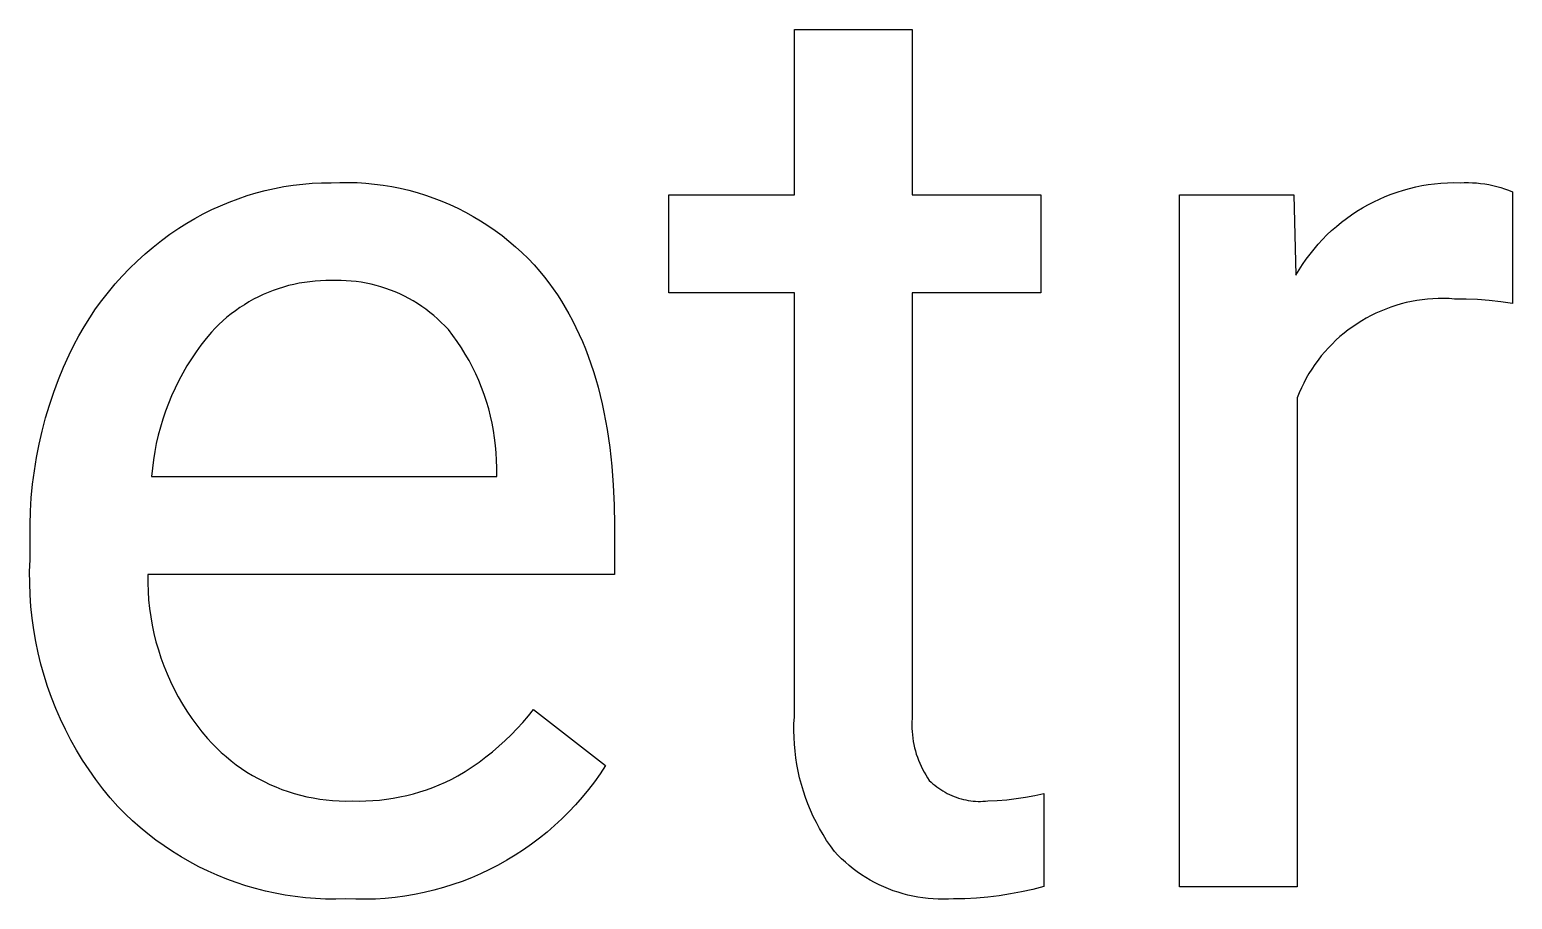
# Model space of a CAD drawing. Header units: millimetres. Extents: x -962 to 3068, y -237 to 2578.
# Drawn here: x 2893.25 to 2939.29, y 119.09 to 146.09 of the extents above; entities that cross this region are included whole.
import ezdxf

# ---------------------------------------------------------------- set-up
doc = ezdxf.new("R2010")
doc.units = ezdxf.units.MM
doc.header["$MEASUREMENT"] = 0
doc.layers.add('Domyślny', color=7, linetype='Continuous', true_color=0x000000)

msp = doc.modelspace()

# ---------------------------------------------------------------- linework, layer by layer
at = {"layer": 'Domyślny'}
for p, q in [((2916.993, 140.962), (2916.993, 146.094)), ((2916.993, 146.094), (2920.651, 146.094)), ((2920.651, 146.094), (2920.651, 140.962)), ((2902.021, 141.323), (2902.316, 141.338)), ((2902.316, 141.338), (2902.611, 141.342)), ((2902.611, 141.342), (2902.881, 141.352)), ((2902.881, 141.352), (2903.151, 141.353)), ((2903.151, 141.353), (2903.421, 141.345)), ((2903.421, 141.345), (2903.69, 141.328)), ((2937.07, 141.327), (2937.268, 141.339)), ((2937.268, 141.339), (2937.466, 141.344)), ((2937.466, 141.344), (2937.664, 141.342)), ((2937.664, 141.342), (2937.792, 141.347)), ((2937.792, 141.347), (2937.92, 141.347)), ((2937.92, 141.347), (2938.047, 141.343)), ((2938.047, 141.343), (2938.175, 141.334)), ((2938.175, 141.334), (2938.302, 141.321)), ((2899.72, 140.846), (2899.999, 140.94)), ((2899.999, 140.94), (2900.281, 141.025)), ((2900.281, 141.025), (2900.566, 141.1)), ((2900.566, 141.1), (2900.854, 141.165)), ((2900.854, 141.165), (2901.144, 141.219)), ((2901.144, 141.219), (2901.435, 141.264)), ((2901.435, 141.264), (2901.728, 141.299)), ((2901.728, 141.299), (2902.021, 141.323)), ((2903.69, 141.328), (2903.959, 141.301)), ((2903.959, 141.301), (2904.227, 141.266)), ((2904.227, 141.266), (2904.494, 141.222)), ((2904.494, 141.222), (2904.758, 141.168)), ((2904.758, 141.168), (2905.021, 141.106)), ((2905.021, 141.106), (2905.282, 141.035)), ((2905.282, 141.035), (2905.54, 140.955)), ((2905.54, 140.955), (2905.795, 140.866)), ((2913.099, 137.921), (2913.099, 140.962)), ((2913.099, 140.962), (2916.993, 140.962)), ((2920.651, 140.962), (2924.642, 140.962)), ((2924.642, 140.962), (2924.642, 137.921)), ((2928.948, 119.486), (2928.948, 140.962)), ((2928.948, 140.962), (2932.506, 140.962)), ((2932.506, 140.962), (2932.565, 138.468)), ((2935.159, 140.835), (2935.341, 140.914)), ((2935.341, 140.914), (2935.526, 140.986)), ((2935.526, 140.986), (2935.713, 141.052)), ((2935.713, 141.052), (2935.902, 141.112)), ((2935.902, 141.112), (2936.093, 141.164)), ((2936.093, 141.164), (2936.286, 141.211)), ((2936.286, 141.211), (2936.48, 141.25)), ((2936.48, 141.25), (2936.676, 141.282)), ((2936.676, 141.282), (2936.872, 141.308)), ((2936.872, 141.308), (2937.07, 141.327)), ((2938.302, 141.321), (2938.428, 141.304)), ((2938.428, 141.304), (2938.554, 141.282)), ((2938.554, 141.282), (2938.679, 141.255)), ((2938.679, 141.255), (2938.803, 141.225)), ((2938.803, 141.225), (2938.926, 141.19)), ((2938.926, 141.19), (2939.047, 141.151)), ((2939.047, 141.151), (2939.167, 141.108)), ((2939.167, 141.108), (2939.286, 141.06)), ((2939.286, 141.06), (2939.286, 137.591)), ((2898.64, 140.375), (2898.903, 140.506)), ((2898.903, 140.506), (2899.172, 140.629)), ((2899.172, 140.629), (2899.444, 140.742)), ((2899.444, 140.742), (2899.72, 140.846)), ((2905.795, 140.866), (2906.047, 140.769)), ((2906.047, 140.769), (2906.296, 140.663)), ((2906.296, 140.663), (2906.541, 140.549)), ((2906.541, 140.549), (2906.782, 140.427)), ((2906.782, 140.427), (2907.019, 140.297)), ((2934.296, 140.349), (2934.462, 140.458)), ((2934.462, 140.458), (2934.631, 140.561)), ((2934.631, 140.561), (2934.804, 140.659)), ((2934.804, 140.659), (2934.98, 140.75)), ((2934.98, 140.75), (2935.159, 140.835)), ((2897.878, 139.926), (2898.127, 140.084)), ((2898.127, 140.084), (2898.381, 140.234)), ((2898.381, 140.234), (2898.64, 140.375)), ((2907.019, 140.297), (2907.251, 140.159)), ((2907.251, 140.159), (2907.478, 140.013)), ((2907.478, 140.013), (2907.701, 139.859)), ((2933.675, 139.856), (2933.824, 139.987)), ((2933.824, 139.987), (2933.977, 140.113)), ((2933.977, 140.113), (2934.135, 140.234)), ((2934.135, 140.234), (2934.296, 140.349)), ((2897.083, 139.343), (2897.341, 139.547)), ((2897.341, 139.547), (2897.607, 139.741)), ((2897.607, 139.741), (2897.878, 139.926)), ((2907.701, 139.859), (2907.918, 139.698)), ((2907.918, 139.698), (2908.129, 139.53)), ((2908.129, 139.53), (2908.335, 139.355)), ((2933.257, 139.433), (2933.392, 139.579)), ((2933.392, 139.579), (2933.531, 139.72)), ((2933.531, 139.72), (2933.675, 139.856)), ((2896.588, 138.911), (2896.832, 139.131)), ((2896.832, 139.131), (2897.083, 139.343)), ((2908.335, 139.355), (2908.534, 139.173)), ((2908.534, 139.173), (2908.728, 138.984)), ((2932.886, 138.968), (2933.004, 139.128)), ((2933.004, 139.128), (2933.128, 139.282)), ((2933.128, 139.282), (2933.257, 139.433)), ((2896.124, 138.445), (2896.352, 138.682)), ((2896.352, 138.682), (2896.588, 138.911)), ((2908.728, 138.984), (2908.915, 138.789)), ((2908.915, 138.789), (2909.095, 138.588)), ((2909.095, 138.588), (2909.237, 138.413)), ((2932.565, 138.468), (2932.666, 138.638)), ((2932.666, 138.638), (2932.773, 138.805)), ((2932.773, 138.805), (2932.886, 138.968)), ((2895.694, 137.948), (2895.905, 138.2)), ((2895.905, 138.2), (2896.124, 138.445)), ((2901.289, 138.146), (2901.129, 138.102)), ((2901.452, 138.185), (2901.289, 138.146)), ((2901.615, 138.219), (2901.452, 138.185)), ((2901.779, 138.247), (2901.615, 138.219)), ((2901.945, 138.269), (2901.779, 138.247)), ((2902.111, 138.285), (2901.945, 138.269)), ((2902.277, 138.296), (2902.111, 138.285)), ((2902.444, 138.302), (2902.277, 138.296)), ((2902.611, 138.301), (2902.444, 138.302)), ((2902.767, 138.306), (2902.611, 138.301)), ((2902.924, 138.305), (2902.767, 138.306)), ((2903.081, 138.299), (2902.924, 138.305)), ((2903.237, 138.288), (2903.081, 138.299)), ((2903.393, 138.271), (2903.237, 138.288)), ((2903.548, 138.249), (2903.393, 138.271)), ((2903.702, 138.222), (2903.548, 138.249)), ((2903.856, 138.189), (2903.702, 138.222)), ((2904.008, 138.152), (2903.856, 138.189)), ((2904.159, 138.109), (2904.008, 138.152)), ((2904.308, 138.061), (2904.159, 138.109)), ((2909.237, 138.413), (2909.375, 138.234)), ((2909.375, 138.234), (2909.508, 138.051)), ((2895.299, 137.423), (2895.492, 137.689)), ((2895.492, 137.689), (2895.694, 137.948)), ((2900.205, 137.722), (2900.059, 137.641)), ((2900.353, 137.799), (2900.205, 137.722)), ((2900.504, 137.87), (2900.353, 137.799)), ((2900.657, 137.936), (2900.504, 137.87)), ((2900.812, 137.996), (2900.657, 137.936)), ((2900.97, 138.052), (2900.812, 137.996)), ((2901.129, 138.102), (2900.97, 138.052)), ((2904.455, 138.008), (2904.308, 138.061)), ((2904.601, 137.95), (2904.455, 138.008)), ((2904.745, 137.887), (2904.601, 137.95)), ((2904.886, 137.819), (2904.745, 137.887)), ((2905.025, 137.747), (2904.886, 137.819)), ((2905.161, 137.67), (2905.025, 137.747)), ((2905.295, 137.588), (2905.161, 137.67)), ((2909.508, 138.051), (2909.637, 137.862)), ((2909.637, 137.862), (2909.761, 137.669)), ((2909.761, 137.669), (2909.88, 137.471)), ((2916.993, 137.921), (2913.099, 137.921)), ((2916.993, 124.757), (2916.993, 137.921)), ((2924.642, 137.921), (2920.651, 137.921)), ((2920.651, 137.921), (2920.651, 124.706)), ((2936.157, 137.654), (2935.994, 137.618)), ((2936.321, 137.683), (2936.157, 137.654)), ((2936.486, 137.708), (2936.321, 137.683)), ((2936.652, 137.726), (2936.486, 137.708)), ((2936.819, 137.738), (2936.652, 137.726)), ((2936.986, 137.745), (2936.819, 137.738)), ((2937.153, 137.746), (2936.986, 137.745)), ((2937.319, 137.742), (2937.153, 137.746)), ((2937.486, 137.731), (2937.319, 137.742)), ((2937.848, 137.727), (2937.486, 137.731)), ((2938.209, 137.711), (2937.848, 137.727)), ((2938.569, 137.683), (2938.209, 137.711)), ((2938.928, 137.643), (2938.569, 137.683)), ((2895.115, 137.15), (2895.299, 137.423)), ((2899.506, 137.268), (2899.377, 137.163)), ((2899.64, 137.368), (2899.506, 137.268)), ((2899.776, 137.464), (2899.64, 137.368)), ((2899.916, 137.555), (2899.776, 137.464)), ((2900.059, 137.641), (2899.916, 137.555)), ((2905.426, 137.502), (2905.295, 137.588)), ((2905.554, 137.411), (2905.426, 137.502)), ((2905.679, 137.316), (2905.554, 137.411)), ((2905.8, 137.217), (2905.679, 137.316)), ((2905.918, 137.114), (2905.8, 137.217)), ((2909.88, 137.471), (2909.996, 137.269)), ((2909.996, 137.269), (2910.106, 137.062)), ((2934.899, 137.215), (2934.752, 137.137)), ((2935.049, 137.289), (2934.899, 137.215)), ((2935.201, 137.357), (2935.049, 137.289)), ((2935.356, 137.42), (2935.201, 137.357)), ((2935.513, 137.478), (2935.356, 137.42)), ((2935.671, 137.53), (2935.513, 137.478)), ((2935.832, 137.577), (2935.671, 137.53)), ((2935.994, 137.618), (2935.832, 137.577)), ((2939.286, 137.591), (2938.928, 137.643)), ((2894.777, 136.587), (2894.941, 136.871)), ((2894.941, 136.871), (2895.115, 137.15)), ((2899.01, 136.824), (2898.895, 136.702)), ((2899.128, 136.941), (2899.01, 136.824)), ((2899.251, 137.054), (2899.128, 136.941)), ((2899.377, 137.163), (2899.251, 137.054)), ((2906.032, 137.006), (2905.918, 137.114)), ((2906.143, 136.895), (2906.032, 137.006)), ((2906.25, 136.781), (2906.143, 136.895)), ((2906.391, 136.597), (2906.25, 136.781)), ((2910.106, 137.062), (2910.212, 136.851)), ((2910.212, 136.851), (2910.314, 136.634)), ((2934.193, 136.772), (2934.061, 136.669)), ((2934.328, 136.87), (2934.193, 136.772)), ((2934.466, 136.964), (2934.328, 136.87)), ((2934.608, 137.053), (2934.466, 136.964)), ((2934.752, 137.137), (2934.608, 137.053)), ((2894.478, 136.001), (2894.622, 136.297)), ((2894.622, 136.297), (2894.777, 136.587)), ((2898.57, 136.298), (2898.417, 136.087)), ((2898.729, 136.503), (2898.57, 136.298)), ((2898.895, 136.702), (2898.729, 136.503)), ((2906.526, 136.409), (2906.391, 136.597)), ((2906.655, 136.217), (2906.526, 136.409)), ((2910.314, 136.634), (2910.411, 136.414)), ((2910.411, 136.414), (2910.504, 136.188)), ((2933.69, 136.334), (2933.574, 136.214)), ((2933.81, 136.45), (2933.69, 136.334)), ((2933.934, 136.562), (2933.81, 136.45)), ((2934.061, 136.669), (2933.934, 136.562)), ((2894.306, 135.618), (2894.478, 136.001)), ((2898.271, 135.872), (2898.133, 135.652)), ((2898.417, 136.087), (2898.271, 135.872)), ((2906.777, 136.02), (2906.655, 136.217)), ((2906.892, 135.819), (2906.777, 136.02)), ((2907.001, 135.615), (2906.892, 135.819)), ((2910.504, 136.188), (2910.592, 135.958)), ((2910.592, 135.958), (2910.675, 135.723)), ((2933.252, 135.83), (2933.153, 135.695)), ((2933.354, 135.962), (2933.252, 135.83)), ((2933.462, 136.089), (2933.354, 135.962)), ((2933.574, 136.214), (2933.462, 136.089)), ((2894.147, 135.23), (2894.306, 135.618)), ((2898.003, 135.428), (2897.879, 135.199)), ((2898.133, 135.652), (2898.003, 135.428)), ((2907.102, 135.407), (2907.001, 135.615)), ((2907.197, 135.196), (2907.102, 135.407)), ((2910.675, 135.723), (2910.754, 135.484)), ((2910.754, 135.484), (2910.829, 135.24)), ((2932.971, 135.415), (2932.887, 135.271)), ((2933.06, 135.557), (2932.971, 135.415)), ((2933.153, 135.695), (2933.06, 135.557)), ((2894, 134.837), (2894.147, 135.23)), ((2897.764, 134.966), (2897.657, 134.73)), ((2897.879, 135.199), (2897.764, 134.966)), ((2907.284, 134.981), (2907.197, 135.196)), ((2907.365, 134.764), (2907.284, 134.981)), ((2910.829, 135.24), (2910.899, 134.991)), ((2910.899, 134.991), (2910.964, 134.738)), ((2932.735, 134.973), (2932.667, 134.821)), ((2932.809, 135.123), (2932.735, 134.973)), ((2932.887, 135.271), (2932.809, 135.123)), ((2893.746, 134.037), (2893.867, 134.439)), ((2893.867, 134.439), (2894, 134.837)), ((2897.557, 134.49), (2897.466, 134.247)), ((2897.657, 134.73), (2897.557, 134.49)), ((2907.437, 134.544), (2907.365, 134.764)), ((2907.503, 134.322), (2907.437, 134.544)), ((2910.964, 134.738), (2911.025, 134.48)), ((2911.025, 134.48), (2911.082, 134.217)), ((2932.667, 134.821), (2932.604, 134.666)), ((2932.604, 134.666), (2932.604, 119.486)), ((2893.638, 133.631), (2893.746, 134.037)), ((2897.382, 134), (2897.308, 133.752)), ((2897.466, 134.247), (2897.382, 134)), ((2907.561, 134.098), (2907.503, 134.322)), ((2907.611, 133.872), (2907.561, 134.098)), ((2911.082, 134.217), (2911.133, 133.95)), ((2893.544, 133.222), (2893.638, 133.631)), ((2897.308, 133.752), (2897.241, 133.501)), ((2907.654, 133.645), (2907.611, 133.872)), ((2907.688, 133.416), (2907.654, 133.645)), ((2911.133, 133.95), (2911.181, 133.678)), ((2911.181, 133.678), (2911.224, 133.402)), ((2893.463, 132.81), (2893.544, 133.222)), ((2897.183, 133.247), (2897.133, 132.992)), ((2897.241, 133.501), (2897.183, 133.247)), ((2907.716, 133.186), (2907.688, 133.416)), ((2907.735, 132.955), (2907.716, 133.186)), ((2911.224, 133.402), (2911.262, 133.121)), ((2911.262, 133.121), (2911.325, 132.545)), ((2893.396, 132.396), (2893.463, 132.81)), ((2897.092, 132.736), (2897.06, 132.478)), ((2897.133, 132.992), (2897.092, 132.736)), ((2907.747, 132.724), (2907.735, 132.955)), ((2907.751, 132.493), (2907.747, 132.724)), ((2893.342, 131.98), (2893.396, 132.396)), ((2897.06, 132.478), (2897.036, 132.219)), ((2897.036, 132.219), (2907.751, 132.219)), ((2907.751, 132.219), (2907.751, 132.493)), ((2911.325, 132.545), (2911.371, 131.95)), ((2893.301, 131.562), (2893.342, 131.98)), ((2911.371, 131.95), (2911.398, 131.337)), ((2893.275, 131.143), (2893.301, 131.562)), ((2911.398, 131.337), (2911.407, 130.705)), ((2893.262, 130.724), (2893.275, 131.143)), ((2893.262, 130.304), (2893.262, 130.724)), ((2893.262, 129.63), (2893.262, 130.304)), ((2911.407, 130.705), (2911.407, 129.178)), ((2893.25, 129.267), (2893.262, 129.63)), ((2893.251, 128.905), (2893.25, 129.267)), ((2893.264, 128.542), (2893.251, 128.905)), ((2911.407, 129.178), (2896.918, 129.178)), ((2896.918, 129.178), (2896.918, 128.915)), ((2896.918, 128.915), (2896.927, 128.651)), ((2893.289, 128.18), (2893.264, 128.542)), ((2896.927, 128.651), (2896.945, 128.388)), ((2893.326, 127.819), (2893.289, 128.18)), ((2896.945, 128.388), (2896.973, 128.125)), ((2896.973, 128.125), (2897.009, 127.864)), ((2893.376, 127.46), (2893.326, 127.819)), ((2897.009, 127.864), (2897.055, 127.604)), ((2897.055, 127.604), (2897.11, 127.346)), ((2893.438, 127.103), (2893.376, 127.46)), ((2893.512, 126.748), (2893.438, 127.103)), ((2897.11, 127.346), (2897.173, 127.09)), ((2897.173, 127.09), (2897.246, 126.837)), ((2893.598, 126.395), (2893.512, 126.748)), ((2897.246, 126.837), (2897.327, 126.586)), ((2893.696, 126.046), (2893.598, 126.395)), ((2897.327, 126.586), (2897.417, 126.338)), ((2897.417, 126.338), (2897.516, 126.093)), ((2893.806, 125.7), (2893.696, 126.046)), ((2893.928, 125.359), (2893.806, 125.7)), ((2897.516, 126.093), (2897.623, 125.852)), ((2897.623, 125.852), (2897.739, 125.615)), ((2894.061, 125.021), (2893.928, 125.359)), ((2897.739, 125.615), (2897.862, 125.382)), ((2897.862, 125.382), (2897.994, 125.153)), ((2894.206, 124.689), (2894.061, 125.021)), ((2897.994, 125.153), (2898.134, 124.93)), ((2898.134, 124.93), (2898.281, 124.711)), ((2908.563, 124.586), (2908.734, 124.786)), ((2908.734, 124.786), (2908.897, 124.991)), ((2908.897, 124.991), (2911.13, 123.248)), ((2916.982, 124.545), (2916.993, 124.757)), ((2894.362, 124.361), (2894.206, 124.689)), ((2894.529, 124.039), (2894.362, 124.361)), ((2898.281, 124.711), (2898.436, 124.497)), ((2898.436, 124.497), (2898.598, 124.289)), ((2908.204, 124.204), (2908.387, 124.392)), ((2908.387, 124.392), (2908.563, 124.586)), ((2916.98, 124.333), (2916.982, 124.545)), ((2916.984, 124.121), (2916.98, 124.333)), ((2920.645, 124.605), (2920.643, 124.503)), ((2920.643, 124.503), (2920.644, 124.401)), ((2920.644, 124.401), (2920.649, 124.3)), ((2920.651, 124.706), (2920.645, 124.605)), ((2920.649, 124.3), (2920.657, 124.199)), ((2894.707, 123.723), (2894.529, 124.039)), ((2898.598, 124.289), (2898.768, 124.087)), ((2898.768, 124.087), (2898.905, 123.939)), ((2898.905, 123.939), (2899.047, 123.795)), ((2907.621, 123.675), (2907.821, 123.845)), ((2907.821, 123.845), (2908.015, 124.021)), ((2908.015, 124.021), (2908.204, 124.204)), ((2916.995, 123.909), (2916.984, 124.121)), ((2917.014, 123.698), (2916.995, 123.909)), ((2920.657, 124.199), (2920.669, 124.098)), ((2920.669, 124.098), (2920.684, 123.997)), ((2920.684, 123.997), (2920.703, 123.897)), ((2920.703, 123.897), (2920.725, 123.798)), ((2894.895, 123.413), (2894.707, 123.723)), ((2895.094, 123.11), (2894.895, 123.413)), ((2899.047, 123.795), (2899.195, 123.656)), ((2899.195, 123.656), (2899.347, 123.523)), ((2899.347, 123.523), (2899.503, 123.395)), ((2899.503, 123.395), (2899.664, 123.273)), ((2907.205, 123.355), (2907.416, 123.512)), ((2907.416, 123.512), (2907.621, 123.675)), ((2917.039, 123.487), (2917.014, 123.698)), ((2917.072, 123.278), (2917.039, 123.487)), ((2920.725, 123.798), (2920.75, 123.7)), ((2920.75, 123.7), (2920.779, 123.602)), ((2920.779, 123.602), (2920.812, 123.506)), ((2920.812, 123.506), (2920.847, 123.411)), ((2920.847, 123.411), (2920.886, 123.317)), ((2895.303, 122.814), (2895.094, 123.11)), ((2899.664, 123.273), (2899.829, 123.156)), ((2899.829, 123.156), (2899.998, 123.045)), ((2899.998, 123.045), (2900.171, 122.94)), ((2900.171, 122.94), (2900.347, 122.841)), ((2906.356, 122.827), (2906.545, 122.926)), ((2906.545, 122.926), (2906.77, 123.062)), ((2906.77, 123.062), (2906.99, 123.205)), ((2906.99, 123.205), (2907.205, 123.355)), ((2910.962, 122.992), (2910.784, 122.742)), ((2911.13, 123.248), (2910.962, 122.992)), ((2917.112, 123.069), (2917.072, 123.278)), ((2917.158, 122.862), (2917.112, 123.069)), ((2920.886, 123.317), (2920.928, 123.224)), ((2920.928, 123.224), (2920.973, 123.133)), ((2920.973, 123.133), (2921.021, 123.044)), ((2921.021, 123.044), (2921.073, 122.956)), ((2921.073, 122.956), (2921.127, 122.87)), ((2895.523, 122.525), (2895.303, 122.814)), ((2895.751, 122.243), (2895.523, 122.525)), ((2900.347, 122.841), (2900.527, 122.748)), ((2900.527, 122.748), (2900.709, 122.662)), ((2900.709, 122.662), (2900.895, 122.581)), ((2900.895, 122.581), (2901.083, 122.508)), ((2901.083, 122.508), (2901.274, 122.441)), ((2905.368, 122.43), (2905.571, 122.496)), ((2905.571, 122.496), (2905.771, 122.569)), ((2905.771, 122.569), (2905.969, 122.649)), ((2905.969, 122.649), (2906.164, 122.735)), ((2906.164, 122.735), (2906.356, 122.827)), ((2910.598, 122.499), (2910.404, 122.262)), ((2910.784, 122.742), (2910.598, 122.499)), ((2917.212, 122.657), (2917.158, 122.862)), ((2917.273, 122.454), (2917.212, 122.657)), ((2921.127, 122.87), (2921.184, 122.786)), ((2921.184, 122.786), (2921.24, 122.733)), ((2921.24, 122.733), (2921.297, 122.682)), ((2921.297, 122.682), (2921.356, 122.633)), ((2921.356, 122.633), (2921.416, 122.586)), ((2921.416, 122.586), (2921.478, 122.541)), ((2921.478, 122.541), (2921.542, 122.498)), ((2921.542, 122.498), (2921.606, 122.457)), ((2921.606, 122.457), (2921.673, 122.419)), ((2895.99, 121.97), (2895.751, 122.243)), ((2901.274, 122.441), (2901.467, 122.38)), ((2901.467, 122.38), (2901.662, 122.327)), ((2901.662, 122.327), (2901.858, 122.28)), ((2901.858, 122.28), (2902.057, 122.24)), ((2902.057, 122.24), (2902.256, 122.207)), ((2902.256, 122.207), (2902.457, 122.181)), ((2902.457, 122.181), (2902.658, 122.162)), ((2902.658, 122.162), (2902.86, 122.15)), ((2902.86, 122.15), (2903.062, 122.144)), ((2903.062, 122.144), (2903.264, 122.146)), ((2903.264, 122.146), (2903.477, 122.143)), ((2903.477, 122.143), (2903.69, 122.147)), ((2903.69, 122.147), (2903.903, 122.158)), ((2903.903, 122.158), (2904.116, 122.176)), ((2904.116, 122.176), (2904.328, 122.201)), ((2904.328, 122.201), (2904.539, 122.233)), ((2904.539, 122.233), (2904.748, 122.272)), ((2904.748, 122.272), (2904.956, 122.318)), ((2904.956, 122.318), (2905.163, 122.37)), ((2905.163, 122.37), (2905.368, 122.43)), ((2910.202, 122.031), (2909.992, 121.808)), ((2910.404, 122.262), (2910.202, 122.031)), ((2917.34, 122.253), (2917.273, 122.454)), ((2917.414, 122.054), (2917.34, 122.253)), ((2917.495, 121.858), (2917.414, 122.054)), ((2921.673, 122.419), (2921.74, 122.383)), ((2921.74, 122.383), (2921.809, 122.349)), ((2921.809, 122.349), (2921.879, 122.318)), ((2921.879, 122.318), (2921.95, 122.288)), ((2921.95, 122.288), (2922.022, 122.262)), ((2922.022, 122.262), (2922.094, 122.238)), ((2922.094, 122.238), (2922.168, 122.216)), ((2922.168, 122.216), (2922.242, 122.197)), ((2922.242, 122.197), (2922.317, 122.18)), ((2922.317, 122.18), (2922.392, 122.166)), ((2922.392, 122.166), (2922.468, 122.154)), ((2922.468, 122.154), (2922.544, 122.145)), ((2922.544, 122.145), (2922.62, 122.139)), ((2922.62, 122.139), (2922.697, 122.135)), ((2922.697, 122.135), (2922.774, 122.134)), ((2922.774, 122.134), (2922.85, 122.136)), ((2922.85, 122.136), (2922.927, 122.14)), ((2922.927, 122.14), (2923.003, 122.146)), ((2923.003, 122.146), (2923.295, 122.162)), ((2923.295, 122.162), (2923.587, 122.186)), ((2923.587, 122.186), (2923.878, 122.221)), ((2923.878, 122.221), (2924.167, 122.265)), ((2924.167, 122.265), (2924.455, 122.318)), ((2924.455, 122.318), (2924.74, 122.381)), ((2924.74, 122.381), (2924.74, 119.491)), ((2896.211, 121.746), (2895.99, 121.97)), ((2896.44, 121.531), (2896.211, 121.746)), ((2909.774, 121.592), (2909.55, 121.383)), ((2909.992, 121.808), (2909.774, 121.592)), ((2917.582, 121.665), (2917.495, 121.858)), ((2917.676, 121.475), (2917.582, 121.665)), ((2896.677, 121.323), (2896.44, 121.531)), ((2896.92, 121.123), (2896.677, 121.323)), ((2897.169, 120.931), (2896.92, 121.123)), ((2909.318, 121.183), (2909.079, 120.99)), ((2909.55, 121.383), (2909.318, 121.183)), ((2917.776, 121.288), (2917.676, 121.475)), ((2917.883, 121.104), (2917.776, 121.288)), ((2917.995, 120.924), (2917.883, 121.104)), ((2897.425, 120.749), (2897.169, 120.931)), ((2897.687, 120.574), (2897.425, 120.749)), ((2908.584, 120.63), (2908.327, 120.462)), ((2908.835, 120.806), (2908.584, 120.63)), ((2909.079, 120.99), (2908.835, 120.806)), ((2918.114, 120.749), (2917.995, 120.924)), ((2918.238, 120.577), (2918.114, 120.749)), ((2897.955, 120.409), (2897.687, 120.574)), ((2898.228, 120.253), (2897.955, 120.409)), ((2898.507, 120.106), (2898.228, 120.253)), ((2907.797, 120.155), (2907.524, 120.015)), ((2908.064, 120.304), (2907.797, 120.155)), ((2908.327, 120.462), (2908.064, 120.304)), ((2918.347, 120.462), (2918.238, 120.577)), ((2918.46, 120.351), (2918.347, 120.462)), ((2918.577, 120.244), (2918.46, 120.351)), ((2918.697, 120.141), (2918.577, 120.244)), ((2898.79, 119.969), (2898.507, 120.106)), ((2899.077, 119.841), (2898.79, 119.969)), ((2899.369, 119.723), (2899.077, 119.841)), ((2899.664, 119.615), (2899.369, 119.723)), ((2906.965, 119.763), (2906.68, 119.651)), ((2907.247, 119.884), (2906.965, 119.763)), ((2907.524, 120.015), (2907.247, 119.884)), ((2918.821, 120.042), (2918.697, 120.141)), ((2918.948, 119.948), (2918.821, 120.042)), ((2919.078, 119.858), (2918.948, 119.948)), ((2919.211, 119.773), (2919.078, 119.858)), ((2919.348, 119.692), (2919.211, 119.773)), ((2899.963, 119.517), (2899.664, 119.615)), ((2900.265, 119.429), (2899.963, 119.517)), ((2900.57, 119.351), (2900.265, 119.429)), ((2900.878, 119.283), (2900.57, 119.351)), ((2901.187, 119.226), (2900.878, 119.283)), ((2905.204, 119.244), (2904.902, 119.193)), ((2905.504, 119.305), (2905.204, 119.244)), ((2905.802, 119.376), (2905.504, 119.305)), ((2906.098, 119.458), (2905.802, 119.376)), ((2906.39, 119.55), (2906.098, 119.458)), ((2906.68, 119.651), (2906.39, 119.55)), ((2919.486, 119.616), (2919.348, 119.692)), ((2919.628, 119.545), (2919.486, 119.616)), ((2919.772, 119.479), (2919.628, 119.545)), ((2919.918, 119.418), (2919.772, 119.479)), ((2920.066, 119.362), (2919.918, 119.418)), ((2920.216, 119.311), (2920.066, 119.362)), ((2920.367, 119.266), (2920.216, 119.311)), ((2920.52, 119.225), (2920.367, 119.266)), ((2923.701, 119.26), (2923.35, 119.206)), ((2924.05, 119.326), (2923.701, 119.26)), ((2924.396, 119.403), (2924.05, 119.326)), ((2924.74, 119.491), (2924.396, 119.403)), ((2932.604, 119.486), (2928.948, 119.486)), ((2901.498, 119.18), (2901.187, 119.226)), ((2901.811, 119.144), (2901.498, 119.18)), ((2902.124, 119.118), (2901.811, 119.144)), ((2902.439, 119.103), (2902.124, 119.118)), ((2902.753, 119.099), (2902.439, 119.103)), ((2903.068, 119.105), (2902.753, 119.099)), ((2903.374, 119.094), (2903.068, 119.105)), ((2903.681, 119.093), (2903.374, 119.094)), ((2903.987, 119.102), (2903.681, 119.093)), ((2904.293, 119.122), (2903.987, 119.102)), ((2904.598, 119.152), (2904.293, 119.122)), ((2904.902, 119.193), (2904.598, 119.152)), ((2920.675, 119.19), (2920.52, 119.225)), ((2920.83, 119.161), (2920.675, 119.19)), ((2920.987, 119.136), (2920.83, 119.161)), ((2921.144, 119.118), (2920.987, 119.136)), ((2921.301, 119.104), (2921.144, 119.118)), ((2921.46, 119.096), (2921.301, 119.104)), ((2921.618, 119.094), (2921.46, 119.096)), ((2921.776, 119.097), (2921.618, 119.094)), ((2921.934, 119.105), (2921.776, 119.097)), ((2922.289, 119.113), (2921.934, 119.105)), ((2922.644, 119.133), (2922.289, 119.113)), ((2922.997, 119.164), (2922.644, 119.133)), ((2923.35, 119.206), (2922.997, 119.164))]:
    msp.add_line(p, q, dxfattribs=at)

doc.saveas('drawing.dxf')
